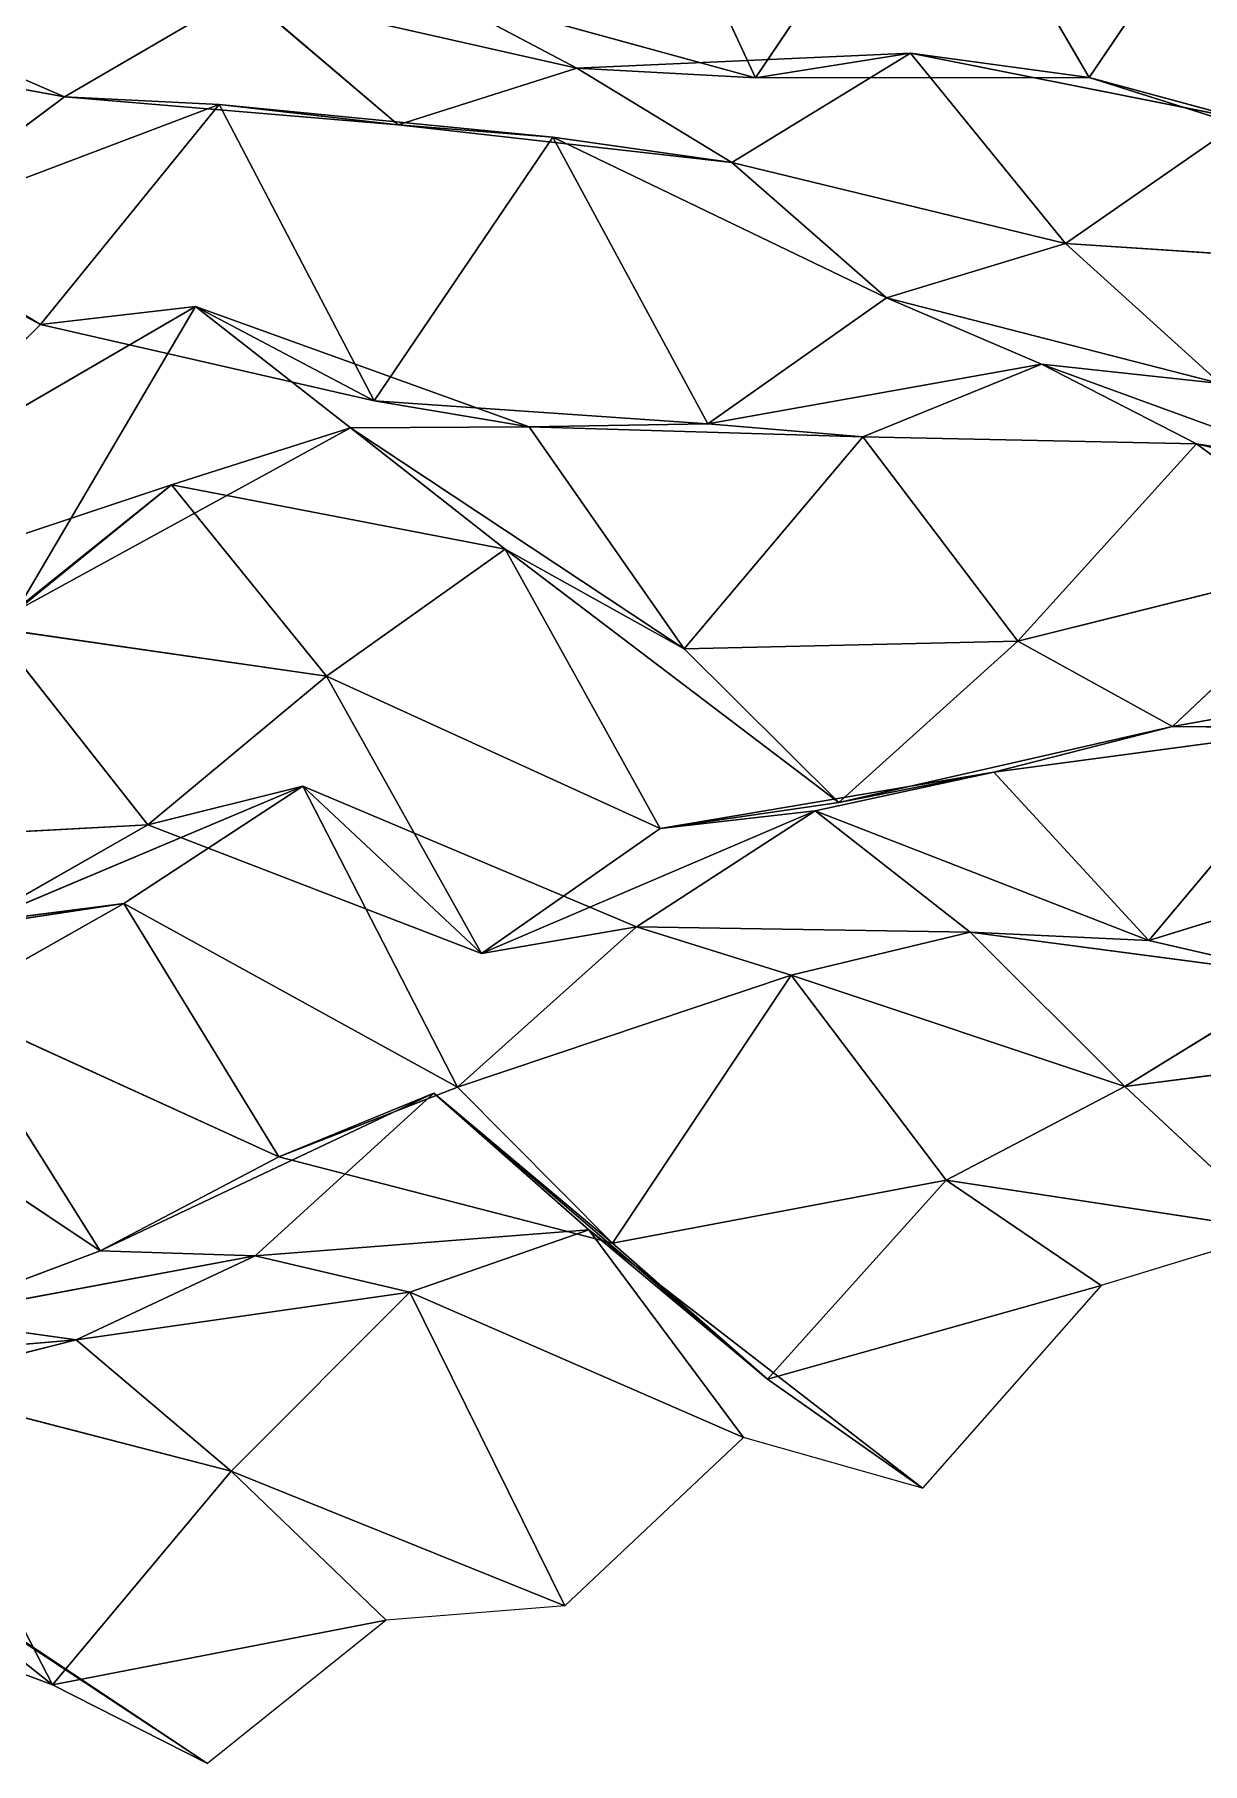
# Model space of a CAD drawing. Header units: metres. Extents: x -3703 to 431, y -1555 to 134.
# Drawn here: x -1983.4 to -1895.7, y -960 to -830.3 of the extents above; entities that cross this region are included whole.
import ezdxf

# ---------------------------------------------------------------- set-up
doc = ezdxf.new("R2010")
doc.units = ezdxf.units.M

msp = doc.modelspace()

# ---------------------------------------------------------------- linework, layer by layer
for p, q in [((-1940.907, -808.546, -4575.9175), (-1929.2795, -833.5707, -4610.6484)), ((-1929.2795, -833.5707, -4610.6484), (-1940.907, -808.546, -4575.9175)), ((-1915.863, -813.64404, -4587.6084), (-1929.2795, -833.5707, -4610.6484)), ((-1929.2795, -833.5707, -4610.6484), (-1915.863, -813.64404, -4587.6084)), ((-1915.863, -813.64404, -4587.6084), (-1904.2356, -833.5491, -4623.4844)), ((-1904.2356, -833.5491, -4623.4844), (-1915.863, -813.64404, -4587.6084)), ((-1890.8191, -813.7207, -4600.423), (-1904.2356, -833.5491, -4623.4844)), ((-1904.2356, -833.5491, -4623.4844), (-1890.8191, -813.7207, -4600.423)), ((-1967.7399, -827.1738, -4626.7427), (-1981.1564, -834.978, -4652.493)), ((-1981.1564, -834.978, -4652.493), (-1967.7399, -827.1738, -4626.7427)), ((-1942.6958, -832.8352, -4638.308), (-1967.7399, -827.1738, -4626.7427)), ((-1967.7399, -827.1738, -4626.7427), (-1956.1123, -837.1022, -4664.849)), ((-1956.1123, -837.1022, -4664.849), (-1967.7399, -827.1738, -4626.7427)), ((-1967.7399, -827.1738, -4626.7427), (-1942.6958, -832.8352, -4638.308)), ((-1929.2795, -833.5707, -4610.6484), (-1954.3235, -826.6885, -4599.356)), ((-1954.3235, -826.6885, -4599.356), (-1942.6958, -832.8352, -4638.308)), ((-1942.6958, -832.8352, -4638.308), (-1954.3235, -826.6885, -4599.356)), ((-1954.3235, -826.6885, -4599.356), (-1929.2795, -833.5707, -4610.6484)), ((-1992.7838, -829.95386, -4613.29), (-1981.1564, -834.978, -4652.493)), ((-1981.1564, -834.978, -4652.493), (-1992.7838, -829.95386, -4613.29)), ((-1981.1564, -834.978, -4652.493), (-2006.2003, -830.40283, -4640.6846)), ((-2006.2003, -830.40283, -4640.6846), (-1981.1564, -834.978, -4652.493)), ((-1917.6519, -831.7024, -4651.3926), (-1942.6958, -832.8352, -4638.308)), ((-1942.6958, -832.8352, -4638.308), (-1917.6519, -831.7024, -4651.3926)), ((-1917.6519, -831.7024, -4651.3926), (-1931.0684, -839.92773, -4677.049)), ((-1931.0684, -839.92773, -4677.049), (-1917.6519, -831.7024, -4651.3926)), ((-1929.2795, -833.5707, -4610.6484), (-1917.6519, -831.7024, -4651.3926)), ((-1917.6519, -831.7024, -4651.3926), (-1929.2795, -833.5707, -4610.6484)), ((-1904.2356, -833.5491, -4623.4844), (-1917.6519, -831.7024, -4651.3926)), ((-1892.6079, -836.6832, -4663.11), (-1917.6519, -831.7024, -4651.3926)), ((-1917.6519, -831.7024, -4651.3926), (-1904.2356, -833.5491, -4623.4844)), ((-1917.6519, -831.7024, -4651.3926), (-1906.0244, -845.98926, -4688.5244)), ((-1906.0244, -845.98926, -4688.5244), (-1917.6519, -831.7024, -4651.3926)), ((-1917.6519, -831.7024, -4651.3926), (-1892.6079, -836.6832, -4663.11)), ((-1942.6958, -832.8352, -4638.308), (-1956.1123, -837.1022, -4664.849)), ((-1956.1123, -837.1022, -4664.849), (-1942.6958, -832.8352, -4638.308)), ((-1929.2795, -833.5707, -4610.6484), (-1942.6958, -832.8352, -4638.308)), ((-1942.6958, -832.8352, -4638.308), (-1929.2795, -833.5707, -4610.6484)), ((-1942.6958, -832.8352, -4638.308), (-1931.0684, -839.92773, -4677.049)), ((-1931.0684, -839.92773, -4677.049), (-1942.6958, -832.8352, -4638.308)), ((-1904.2356, -833.5491, -4623.4844), (-1929.2795, -833.5707, -4610.6484)), ((-1929.2795, -833.5707, -4610.6484), (-1904.2356, -833.5491, -4623.4844)), ((-1879.1917, -841.4331, -4634.5527), (-1904.2356, -833.5491, -4623.4844)), ((-1904.2356, -833.5491, -4623.4844), (-1892.6079, -836.6832, -4663.11)), ((-1892.6079, -836.6832, -4663.11), (-1904.2356, -833.5491, -4623.4844)), ((-1904.2356, -833.5491, -4623.4844), (-1879.1917, -841.4331, -4634.5527)), ((-1981.1564, -834.978, -4652.493), (-1994.5729, -845.0326, -4677.74)), ((-1994.5729, -845.0326, -4677.74), (-1981.1564, -834.978, -4652.493)), ((-1956.1123, -837.1022, -4664.849), (-1981.1564, -834.978, -4652.493)), ((-1981.1564, -834.978, -4652.493), (-1969.5289, -835.5536, -4692.691)), ((-1969.5289, -835.5536, -4692.691), (-1981.1564, -834.978, -4652.493)), ((-1981.1564, -834.978, -4652.493), (-1956.1123, -837.1022, -4664.849)), ((-1969.5289, -835.5536, -4692.691), (-1994.5729, -845.0326, -4677.74)), ((-1994.5729, -845.0326, -4677.74), (-1969.5289, -835.5536, -4692.691)), ((-1969.5289, -835.5536, -4692.691), (-1982.9452, -852.06934, -4716.4937)), ((-1982.9452, -852.06934, -4716.4937), (-1969.5289, -835.5536, -4692.691)), ((-1956.1123, -837.1022, -4664.849), (-1969.5289, -835.5536, -4692.691)), ((-1944.4849, -838.02673, -4704.969), (-1969.5289, -835.5536, -4692.691)), ((-1969.5289, -835.5536, -4692.691), (-1956.1123, -837.1022, -4664.849)), ((-1969.5289, -835.5536, -4692.691), (-1957.9011, -857.7988, -4728.0435)), ((-1957.9011, -857.7988, -4728.0435), (-1969.5289, -835.5536, -4692.691)), ((-1969.5289, -835.5536, -4692.691), (-1944.4849, -838.02673, -4704.969)), ((-1931.0684, -839.92773, -4677.049), (-1956.1123, -837.1022, -4664.849)), ((-1956.1123, -837.1022, -4664.849), (-1944.4849, -838.02673, -4704.969)), ((-1944.4849, -838.02673, -4704.969), (-1956.1123, -837.1022, -4664.849)), ((-1956.1123, -837.1022, -4664.849), (-1931.0684, -839.92773, -4677.049)), ((-1892.6079, -836.6832, -4663.11), (-1906.0244, -845.98926, -4688.5244)), ((-1906.0244, -845.98926, -4688.5244), (-1892.6079, -836.6832, -4663.11)), ((-1982.9452, -852.06934, -4716.4937), (-2007.9891, -838.6848, -4706.6553)), ((-2007.9891, -838.6848, -4706.6553), (-1982.9452, -852.06934, -4716.4937)), ((-1944.4849, -838.02673, -4704.969), (-1957.9011, -857.7988, -4728.0435)), ((-1957.9011, -857.7988, -4728.0435), (-1944.4849, -838.02673, -4704.969)), ((-1931.0684, -839.92773, -4677.049), (-1944.4849, -838.02673, -4704.969)), ((-1919.4409, -850.07874, -4715.1055), (-1944.4849, -838.02673, -4704.969)), ((-1944.4849, -838.02673, -4704.969), (-1931.0684, -839.92773, -4677.049)), ((-1944.4849, -838.02673, -4704.969), (-1932.8572, -859.5156, -4740.491)), ((-1932.8572, -859.5156, -4740.491), (-1944.4849, -838.02673, -4704.969)), ((-1944.4849, -838.02673, -4704.969), (-1919.4409, -850.07874, -4715.1055)), ((-1906.0244, -845.98926, -4688.5244), (-1931.0684, -839.92773, -4677.049)), ((-1931.0684, -839.92773, -4677.049), (-1919.4409, -850.07874, -4715.1055)), ((-1919.4409, -850.07874, -4715.1055), (-1931.0684, -839.92773, -4677.049)), ((-1931.0684, -839.92773, -4677.049), (-1906.0244, -845.98926, -4688.5244)), ((-1994.5729, -845.0326, -4677.74), (-1982.9452, -852.06934, -4716.4937)), ((-1982.9452, -852.06934, -4716.4937), (-1994.5729, -845.0326, -4677.74)), ((-1906.0244, -845.98926, -4688.5244), (-1919.4409, -850.07874, -4715.1055)), ((-1919.4409, -850.07874, -4715.1055), (-1906.0244, -845.98926, -4688.5244)), ((-1880.9805, -847.6426, -4700.986), (-1906.0244, -845.98926, -4688.5244)), ((-1906.0244, -845.98926, -4688.5244), (-1894.397, -856.4874, -4726.5034)), ((-1894.397, -856.4874, -4726.5034), (-1906.0244, -845.98926, -4688.5244)), ((-1906.0244, -845.98926, -4688.5244), (-1880.9805, -847.6426, -4700.986)), ((-1971.3175, -850.71375, -4757.1235), (-1996.3617, -865.2739, -4741.036)), ((-1996.3617, -865.2739, -4741.036), (-1971.3175, -850.71375, -4757.1235)), ((-1971.3175, -850.71375, -4757.1235), (-1984.734, -873.51807, -4779.5195)), ((-1984.734, -873.51807, -4779.5195), (-1971.3175, -850.71375, -4757.1235)), ((-1982.9452, -852.06934, -4716.4937), (-1971.3175, -850.71375, -4757.1235)), ((-1971.3175, -850.71375, -4757.1235), (-1982.9452, -852.06934, -4716.4937)), ((-1957.9011, -857.7988, -4728.0435), (-1971.3175, -850.71375, -4757.1235)), ((-1946.2737, -859.7539, -4767.933), (-1971.3175, -850.71375, -4757.1235)), ((-1971.3175, -850.71375, -4757.1235), (-1957.9011, -857.7988, -4728.0435)), ((-1971.3175, -850.71375, -4757.1235), (-1959.6901, -859.8109, -4795.4155)), ((-1959.6901, -859.8109, -4795.4155), (-1971.3175, -850.71375, -4757.1235)), ((-1971.3175, -850.71375, -4757.1235), (-1946.2737, -859.7539, -4767.933)), ((-1919.4409, -850.07874, -4715.1055), (-1932.8572, -859.5156, -4740.491)), ((-1932.8572, -859.5156, -4740.491), (-1919.4409, -850.07874, -4715.1055)), ((-1894.397, -856.4874, -4726.5034), (-1919.4409, -850.07874, -4715.1055)), ((-1919.4409, -850.07874, -4715.1055), (-1907.8132, -855.03516, -4754.324)), ((-1907.8132, -855.03516, -4754.324), (-1919.4409, -850.07874, -4715.1055)), ((-1919.4409, -850.07874, -4715.1055), (-1894.397, -856.4874, -4726.5034)), ((-1982.9452, -852.06934, -4716.4937), (-1996.3617, -865.2739, -4741.036)), ((-1996.3617, -865.2739, -4741.036), (-1982.9452, -852.06934, -4716.4937)), ((-1957.9011, -857.7988, -4728.0435), (-1982.9452, -852.06934, -4716.4937)), ((-1982.9452, -852.06934, -4716.4937), (-1957.9011, -857.7988, -4728.0435)), ((-1907.8132, -855.03516, -4754.324), (-1932.8572, -859.5156, -4740.491)), ((-1932.8572, -859.5156, -4740.491), (-1907.8132, -855.03516, -4754.324)), ((-1907.8132, -855.03516, -4754.324), (-1921.2297, -860.4834, -4780.601)), ((-1921.2297, -860.4834, -4780.601), (-1907.8132, -855.03516, -4754.324)), ((-1894.397, -856.4874, -4726.5034), (-1907.8132, -855.03516, -4754.324)), ((-1882.7693, -864.1736, -4765.112), (-1907.8132, -855.03516, -4754.324)), ((-1907.8132, -855.03516, -4754.324), (-1894.397, -856.4874, -4726.5034)), ((-1907.8132, -855.03516, -4754.324), (-1896.1858, -861.02136, -4793.312)), ((-1896.1858, -861.02136, -4793.312), (-1907.8132, -855.03516, -4754.324)), ((-1907.8132, -855.03516, -4754.324), (-1882.7693, -864.1736, -4765.112)), ((-1932.8572, -859.5156, -4740.491), (-1957.9011, -857.7988, -4728.0435)), ((-1957.9011, -857.7988, -4728.0435), (-1946.2737, -859.7539, -4767.933)), ((-1946.2737, -859.7539, -4767.933), (-1957.9011, -857.7988, -4728.0435)), ((-1957.9011, -857.7988, -4728.0435), (-1932.8572, -859.5156, -4740.491)), ((-1959.6901, -859.8109, -4795.4155), (-1984.734, -873.51807, -4779.5195)), ((-1984.734, -873.51807, -4779.5195), (-1959.6901, -859.8109, -4795.4155)), ((-1959.6901, -859.8109, -4795.4155), (-1973.1063, -864.0989, -4821.952)), ((-1973.1063, -864.0989, -4821.952), (-1959.6901, -859.8109, -4795.4155)), ((-1946.2737, -859.7539, -4767.933), (-1959.6901, -859.8109, -4795.4155)), ((-1959.6901, -859.8109, -4795.4155), (-1946.2737, -859.7539, -4767.933)), ((-1934.6462, -876.3992, -4804.5376), (-1959.6901, -859.8109, -4795.4155)), ((-1959.6901, -859.8109, -4795.4155), (-1948.0625, -868.9221, -4833.705)), ((-1948.0625, -868.9221, -4833.705), (-1959.6901, -859.8109, -4795.4155)), ((-1959.6901, -859.8109, -4795.4155), (-1934.6462, -876.3992, -4804.5376)), ((-1932.8572, -859.5156, -4740.491), (-1946.2737, -859.7539, -4767.933)), ((-1946.2737, -859.7539, -4767.933), (-1932.8572, -859.5156, -4740.491)), ((-1921.2297, -860.4834, -4780.601), (-1946.2737, -859.7539, -4767.933)), ((-1946.2737, -859.7539, -4767.933), (-1934.6462, -876.3992, -4804.5376)), ((-1934.6462, -876.3992, -4804.5376), (-1946.2737, -859.7539, -4767.933)), ((-1946.2737, -859.7539, -4767.933), (-1921.2297, -860.4834, -4780.601)), ((-1932.8572, -859.5156, -4740.491), (-1921.2297, -860.4834, -4780.601)), ((-1921.2297, -860.4834, -4780.601), (-1932.8572, -859.5156, -4740.491)), ((-1921.2297, -860.4834, -4780.601), (-1934.6462, -876.3992, -4804.5376)), ((-1934.6462, -876.3992, -4804.5376), (-1921.2297, -860.4834, -4780.601)), ((-1896.1858, -861.02136, -4793.312), (-1921.2297, -860.4834, -4780.601)), ((-1921.2297, -860.4834, -4780.601), (-1909.6023, -875.8181, -4817.4985)), ((-1909.6023, -875.8181, -4817.4985), (-1921.2297, -860.4834, -4780.601)), ((-1921.2297, -860.4834, -4780.601), (-1896.1858, -861.02136, -4793.312)), ((-1896.1858, -861.02136, -4793.312), (-1909.6023, -875.8181, -4817.4985)), ((-1909.6023, -875.8181, -4817.4985), (-1896.1858, -861.02136, -4793.312)), ((-1882.7693, -864.1736, -4765.112), (-1896.1858, -861.02136, -4793.312)), ((-1871.1417, -865.1333, -4805.2236), (-1896.1858, -861.02136, -4793.312)), ((-1896.1858, -861.02136, -4793.312), (-1882.7693, -864.1736, -4765.112)), ((-1896.1858, -861.02136, -4793.312), (-1884.5582, -869.5707, -4831.727)), ((-1884.5582, -869.5707, -4831.727), (-1896.1858, -861.02136, -4793.312)), ((-1896.1858, -861.02136, -4793.312), (-1871.1417, -865.1333, -4805.2236)), ((-1973.1063, -864.0989, -4821.952), (-1998.1505, -872.4292, -4807.2583)), ((-1998.1505, -872.4292, -4807.2583), (-1973.1063, -864.0989, -4821.952)), ((-1973.1063, -864.0989, -4821.952), (-1986.5228, -874.8367, -4847.047)), ((-1986.5228, -874.8367, -4847.047), (-1973.1063, -864.0989, -4821.952)), ((-1984.734, -873.51807, -4779.5195), (-1973.1063, -864.0989, -4821.952)), ((-1973.1063, -864.0989, -4821.952), (-1984.734, -873.51807, -4779.5195)), ((-1948.0625, -868.9221, -4833.705), (-1973.1063, -864.0989, -4821.952)), ((-1973.1063, -864.0989, -4821.952), (-1961.4789, -878.44434, -4859.0713)), ((-1961.4789, -878.44434, -4859.0713), (-1973.1063, -864.0989, -4821.952)), ((-1973.1063, -864.0989, -4821.952), (-1948.0625, -868.9221, -4833.705)), ((-1948.0625, -868.9221, -4833.705), (-1961.4789, -878.44434, -4859.0713)), ((-1961.4789, -878.44434, -4859.0713), (-1948.0625, -868.9221, -4833.705)), ((-1934.6462, -876.3992, -4804.5376), (-1948.0625, -868.9221, -4833.705)), ((-1923.0186, -887.9376, -4842.284), (-1948.0625, -868.9221, -4833.705)), ((-1948.0625, -868.9221, -4833.705), (-1934.6462, -876.3992, -4804.5376)), ((-1948.0625, -868.9221, -4833.705), (-1936.435, -889.8699, -4869.3477)), ((-1936.435, -889.8699, -4869.3477), (-1948.0625, -868.9221, -4833.705)), ((-1948.0625, -868.9221, -4833.705), (-1923.0186, -887.9376, -4842.284)), ((-1884.5582, -869.5707, -4831.727), (-1909.6023, -875.8181, -4817.4985)), ((-1909.6023, -875.8181, -4817.4985), (-1884.5582, -869.5707, -4831.727)), ((-1884.5582, -869.5707, -4831.727), (-1897.9745, -882.23364, -4856.3906)), ((-1897.9745, -882.23364, -4856.3906), (-1884.5582, -869.5707, -4831.727)), ((-1961.4789, -878.44434, -4859.0713), (-1986.5228, -874.8367, -4847.047)), ((-1986.5228, -874.8367, -4847.047), (-1974.8951, -889.59656, -4884.073)), ((-1974.8951, -889.59656, -4884.073), (-1986.5228, -874.8367, -4847.047)), ((-1986.5228, -874.8367, -4847.047), (-1961.4789, -878.44434, -4859.0713)), ((-1909.6023, -875.8181, -4817.4985), (-1934.6462, -876.3992, -4804.5376)), ((-1934.6462, -876.3992, -4804.5376), (-1909.6023, -875.8181, -4817.4985)), ((-1934.6462, -876.3992, -4804.5376), (-1923.0186, -887.9376, -4842.284)), ((-1923.0186, -887.9376, -4842.284), (-1934.6462, -876.3992, -4804.5376)), ((-1909.6023, -875.8181, -4817.4985), (-1923.0186, -887.9376, -4842.284)), ((-1923.0186, -887.9376, -4842.284), (-1909.6023, -875.8181, -4817.4985)), ((-1909.6023, -875.8181, -4817.4985), (-1897.9745, -882.23364, -4856.3906)), ((-1897.9745, -882.23364, -4856.3906), (-1909.6023, -875.8181, -4817.4985)), ((-1872.9305, -877.75977, -4870.222), (-1897.9745, -882.23364, -4856.3906)), ((-1897.9745, -882.23364, -4856.3906), (-1872.9305, -877.75977, -4870.222)), ((-1961.4789, -878.44434, -4859.0713), (-1974.8951, -889.59656, -4884.073)), ((-1974.8951, -889.59656, -4884.073), (-1961.4789, -878.44434, -4859.0713)), ((-1936.435, -889.8699, -4869.3477), (-1961.4789, -878.44434, -4859.0713)), ((-1961.4789, -878.44434, -4859.0713), (-1949.8513, -899.2666, -4894.742)), ((-1949.8513, -899.2666, -4894.742), (-1961.4789, -878.44434, -4859.0713)), ((-1961.4789, -878.44434, -4859.0713), (-1936.435, -889.8699, -4869.3477)), ((-1897.9745, -882.23364, -4856.3906), (-1923.0186, -887.9376, -4842.284)), ((-1923.0186, -887.9376, -4842.284), (-1897.9745, -882.23364, -4856.3906)), ((-1897.9745, -882.23364, -4856.3906), (-1911.391, -885.64294, -4883.124)), ((-1911.391, -885.64294, -4883.124), (-1897.9745, -882.23364, -4856.3906)), ((-1886.347, -882.30237, -4896.7026), (-1911.391, -885.64294, -4883.124)), ((-1911.391, -885.64294, -4883.124), (-1886.347, -882.30237, -4896.7026)), ((-1886.347, -882.30237, -4896.7026), (-1899.7633, -898.28503, -4920.624)), ((-1899.7633, -898.28503, -4920.624), (-1886.347, -882.30237, -4896.7026)), ((-1897.9745, -882.23364, -4856.3906), (-1886.347, -882.30237, -4896.7026)), ((-1886.347, -882.30237, -4896.7026), (-1897.9745, -882.23364, -4856.3906)), ((-1911.391, -885.64294, -4883.124), (-1936.435, -889.8699, -4869.3477)), ((-1936.435, -889.8699, -4869.3477), (-1911.391, -885.64294, -4883.124)), ((-1911.391, -885.64294, -4883.124), (-1924.8073, -888.55786, -4909.968)), ((-1924.8073, -888.55786, -4909.968), (-1911.391, -885.64294, -4883.124)), ((-1923.0186, -887.9376, -4842.284), (-1911.391, -885.64294, -4883.124)), ((-1911.391, -885.64294, -4883.124), (-1923.0186, -887.9376, -4842.284)), ((-1911.391, -885.64294, -4883.124), (-1899.7633, -898.28503, -4920.624)), ((-1899.7633, -898.28503, -4920.624), (-1911.391, -885.64294, -4883.124)), ((-1963.2677, -886.7003, -4925.0474), (-1988.3116, -897.2471, -4909.858)), ((-1988.3116, -897.2471, -4909.858), (-1963.2677, -886.7003, -4925.0474)), ((-1963.2677, -886.7003, -4925.0474), (-1976.6842, -895.5137, -4950.572)), ((-1976.6842, -895.5137, -4950.572), (-1963.2677, -886.7003, -4925.0474)), ((-1974.8951, -889.59656, -4884.073), (-1963.2677, -886.7003, -4925.0474)), ((-1963.2677, -886.7003, -4925.0474), (-1974.8951, -889.59656, -4884.073)), ((-1949.8513, -899.2666, -4894.742), (-1963.2677, -886.7003, -4925.0474)), ((-1938.2238, -897.24316, -4935.521), (-1963.2677, -886.7003, -4925.0474)), ((-1963.2677, -886.7003, -4925.0474), (-1949.8513, -899.2666, -4894.742)), ((-1963.2677, -886.7003, -4925.0474), (-1951.6403, -909.2881, -4960.323)), ((-1951.6403, -909.2881, -4960.323), (-1963.2677, -886.7003, -4925.0474)), ((-1963.2677, -886.7003, -4925.0474), (-1938.2238, -897.24316, -4935.521)), ((-1923.0186, -887.9376, -4842.284), (-1936.435, -889.8699, -4869.3477)), ((-1936.435, -889.8699, -4869.3477), (-1923.0186, -887.9376, -4842.284)), ((-1974.8951, -889.59656, -4884.073), (-1999.9391, -890.96313, -4870.9365)), ((-1999.9391, -890.96313, -4870.9365), (-1974.8951, -889.59656, -4884.073)), ((-1974.8951, -889.59656, -4884.073), (-1988.3116, -897.2471, -4909.858)), ((-1988.3116, -897.2471, -4909.858), (-1974.8951, -889.59656, -4884.073)), ((-1949.8513, -899.2666, -4894.742), (-1974.8951, -889.59656, -4884.073)), ((-1974.8951, -889.59656, -4884.073), (-1949.8513, -899.2666, -4894.742)), ((-1924.8073, -888.55786, -4909.968), (-1949.8513, -899.2666, -4894.742)), ((-1949.8513, -899.2666, -4894.742), (-1924.8073, -888.55786, -4909.968)), ((-1924.8073, -888.55786, -4909.968), (-1938.2238, -897.24316, -4935.521)), ((-1938.2238, -897.24316, -4935.521), (-1924.8073, -888.55786, -4909.968)), ((-1936.435, -889.8699, -4869.3477), (-1924.8073, -888.55786, -4909.968)), ((-1924.8073, -888.55786, -4909.968), (-1936.435, -889.8699, -4869.3477)), ((-1899.7633, -898.28503, -4920.624), (-1924.8073, -888.55786, -4909.968)), ((-1924.8073, -888.55786, -4909.968), (-1913.1798, -897.65784, -4948.26)), ((-1913.1798, -897.65784, -4948.26), (-1924.8073, -888.55786, -4909.968)), ((-1924.8073, -888.55786, -4909.968), (-1899.7633, -898.28503, -4920.624)), ((-1936.435, -889.8699, -4869.3477), (-1949.8513, -899.2666, -4894.742)), ((-1949.8513, -899.2666, -4894.742), (-1936.435, -889.8699, -4869.3477)), ((-1874.7194, -890.53894, -4935.1875), (-1899.7633, -898.28503, -4920.624)), ((-1899.7633, -898.28503, -4920.624), (-1874.7194, -890.53894, -4935.1875)), ((-1976.6842, -895.5137, -4950.572), (-2001.7281, -898.69226, -4937.03)), ((-2001.7281, -898.69226, -4937.03), (-1976.6842, -895.5137, -4950.572)), ((-1976.6842, -895.5137, -4950.572), (-1990.1005, -903.0924, -4976.373)), ((-1990.1005, -903.0924, -4976.373), (-1976.6842, -895.5137, -4950.572)), ((-1988.3116, -897.2471, -4909.858), (-1976.6842, -895.5137, -4950.572)), ((-1976.6842, -895.5137, -4950.572), (-1988.3116, -897.2471, -4909.858)), ((-1951.6403, -909.2881, -4960.323), (-1976.6842, -895.5137, -4950.572)), ((-1976.6842, -895.5137, -4950.572), (-1965.0565, -914.5005, -4986.6533)), ((-1965.0565, -914.5005, -4986.6533), (-1976.6842, -895.5137, -4950.572)), ((-1976.6842, -895.5137, -4950.572), (-1951.6403, -909.2881, -4960.323)), ((-1938.2238, -897.24316, -4935.521), (-1951.6403, -909.2881, -4960.323)), ((-1951.6403, -909.2881, -4960.323), (-1938.2238, -897.24316, -4935.521)), ((-1949.8513, -899.2666, -4894.742), (-1938.2238, -897.24316, -4935.521)), ((-1938.2238, -897.24316, -4935.521), (-1949.8513, -899.2666, -4894.742)), ((-1913.1798, -897.65784, -4948.26), (-1938.2238, -897.24316, -4935.521)), ((-1938.2238, -897.24316, -4935.521), (-1926.5963, -900.8822, -4975.0337)), ((-1926.5963, -900.8822, -4975.0337), (-1938.2238, -897.24316, -4935.521)), ((-1938.2238, -897.24316, -4935.521), (-1913.1798, -897.65784, -4948.26)), ((-1913.1798, -897.65784, -4948.26), (-1926.5963, -900.8822, -4975.0337)), ((-1926.5963, -900.8822, -4975.0337), (-1913.1798, -897.65784, -4948.26)), ((-1899.7633, -898.28503, -4920.624), (-1913.1798, -897.65784, -4948.26)), ((-1888.1359, -900.96704, -4960.3506), (-1913.1798, -897.65784, -4948.26)), ((-1913.1798, -897.65784, -4948.26), (-1899.7633, -898.28503, -4920.624)), ((-1913.1798, -897.65784, -4948.26), (-1901.5524, -909.2429, -4985.9956)), ((-1901.5524, -909.2429, -4985.9956), (-1913.1798, -897.65784, -4948.26)), ((-1913.1798, -897.65784, -4948.26), (-1888.1359, -900.96704, -4960.3506)), ((-1899.7633, -898.28503, -4920.624), (-1888.1359, -900.96704, -4960.3506)), ((-1888.1359, -900.96704, -4960.3506), (-1899.7633, -898.28503, -4920.624)), ((-1926.5963, -900.8822, -4975.0337), (-1951.6403, -909.2881, -4960.323)), ((-1951.6403, -909.2881, -4960.323), (-1926.5963, -900.8822, -4975.0337)), ((-1926.5963, -900.8822, -4975.0337), (-1940.0126, -920.98376, -4998.0347)), ((-1940.0126, -920.98376, -4998.0347), (-1926.5963, -900.8822, -4975.0337)), ((-1901.5524, -909.2429, -4985.9956), (-1926.5963, -900.8822, -4975.0337)), ((-1926.5963, -900.8822, -4975.0337), (-1914.9686, -916.2595, -5011.9224)), ((-1914.9686, -916.2595, -5011.9224), (-1926.5963, -900.8822, -4975.0337)), ((-1926.5963, -900.8822, -4975.0337), (-1901.5524, -909.2429, -4985.9956)), ((-1888.1359, -900.96704, -4960.3506), (-1901.5524, -909.2429, -4985.9956)), ((-1901.5524, -909.2429, -4985.9956), (-1888.1359, -900.96704, -4960.3506)), ((-1965.0565, -914.5005, -4986.6533), (-1990.1005, -903.0924, -4976.373)), ((-1990.1005, -903.0924, -4976.373), (-1978.473, -921.5559, -5012.5713)), ((-1978.473, -921.5559, -5012.5713), (-1990.1005, -903.0924, -4976.373)), ((-1990.1005, -903.0924, -4976.373), (-1965.0565, -914.5005, -4986.6533)), ((-1978.473, -921.5559, -5012.5713), (-2003.517, -904.87866, -5003.469)), ((-2003.517, -904.87866, -5003.469), (-1978.473, -921.5559, -5012.5713)), ((-1876.5084, -905.9918, -4999.5537), (-1901.5524, -909.2429, -4985.9956)), ((-1901.5524, -909.2429, -4985.9956), (-1876.5084, -905.9918, -4999.5537)), ((-1953.4291, -909.73083, -5028.0464), (-1978.473, -921.5559, -5012.5713)), ((-1978.473, -921.5559, -5012.5713), (-1953.4291, -909.73083, -5028.0464)), ((-1953.4291, -909.73083, -5028.0464), (-1966.8453, -921.93005, -5052.814)), ((-1966.8453, -921.93005, -5052.814), (-1953.4291, -909.73083, -5028.0464)), ((-1951.6403, -909.2881, -4960.323), (-1965.0565, -914.5005, -4986.6533)), ((-1965.0565, -914.5005, -4986.6533), (-1951.6403, -909.2881, -4960.323)), ((-1965.0565, -914.5005, -4986.6533), (-1953.4291, -909.73083, -5028.0464)), ((-1953.4291, -909.73083, -5028.0464), (-1965.0565, -914.5005, -4986.6533)), ((-1940.0126, -920.98376, -4998.0347), (-1953.4291, -909.73083, -5028.0464)), ((-1928.3851, -931.1853, -5036.08), (-1953.4291, -909.73083, -5028.0464)), ((-1953.4291, -909.73083, -5028.0464), (-1940.0126, -920.98376, -4998.0347)), ((-1953.4291, -909.73083, -5028.0464), (-1941.8014, -919.9916, -5066.0786)), ((-1941.8014, -919.9916, -5066.0786), (-1953.4291, -909.73083, -5028.0464)), ((-1953.4291, -909.73083, -5028.0464), (-1928.3851, -931.1853, -5036.08)), ((-1951.6403, -909.2881, -4960.323), (-1940.0126, -920.98376, -4998.0347)), ((-1940.0126, -920.98376, -4998.0347), (-1951.6403, -909.2881, -4960.323)), ((-1901.5524, -909.2429, -4985.9956), (-1914.9686, -916.2595, -5011.9224)), ((-1914.9686, -916.2595, -5011.9224), (-1901.5524, -909.2429, -4985.9956)), ((-1901.5524, -909.2429, -4985.9956), (-1889.9247, -920.0646, -5023.903)), ((-1889.9247, -920.0646, -5023.903), (-1901.5524, -909.2429, -4985.9956)), ((-1965.0565, -914.5005, -4986.6533), (-1978.473, -921.5559, -5012.5713)), ((-1978.473, -921.5559, -5012.5713), (-1965.0565, -914.5005, -4986.6533)), ((-1940.0126, -920.98376, -4998.0347), (-1965.0565, -914.5005, -4986.6533)), ((-1965.0565, -914.5005, -4986.6533), (-1940.0126, -920.98376, -4998.0347)), ((-1914.9686, -916.2595, -5011.9224), (-1940.0126, -920.98376, -4998.0347)), ((-1940.0126, -920.98376, -4998.0347), (-1914.9686, -916.2595, -5011.9224)), ((-1914.9686, -916.2595, -5011.9224), (-1928.3851, -931.1853, -5036.08)), ((-1928.3851, -931.1853, -5036.08), (-1914.9686, -916.2595, -5011.9224)), ((-1889.9247, -920.0646, -5023.903), (-1914.9686, -916.2595, -5011.9224)), ((-1914.9686, -916.2595, -5011.9224), (-1903.3412, -924.16516, -5050.4814)), ((-1903.3412, -924.16516, -5050.4814), (-1914.9686, -916.2595, -5011.9224)), ((-1914.9686, -916.2595, -5011.9224), (-1889.9247, -920.0646, -5023.903)), ((-1941.8014, -919.9916, -5066.0786), (-1966.8453, -921.93005, -5052.814)), ((-1966.8453, -921.93005, -5052.814), (-1941.8014, -919.9916, -5066.0786)), ((-1941.8014, -919.9916, -5066.0786), (-1955.2179, -924.6615, -5092.53)), ((-1955.2179, -924.6615, -5092.53), (-1941.8014, -919.9916, -5066.0786)), ((-1928.3851, -931.1853, -5036.08), (-1941.8014, -919.9916, -5066.0786)), ((-1916.7574, -939.3667, -5074.5776), (-1941.8014, -919.9916, -5066.0786)), ((-1941.8014, -919.9916, -5066.0786), (-1928.3851, -931.1853, -5036.08)), ((-1941.8014, -919.9916, -5066.0786), (-1930.174, -935.5653, -5102.923)), ((-1930.174, -935.5653, -5102.923), (-1941.8014, -919.9916, -5066.0786)), ((-1941.8014, -919.9916, -5066.0786), (-1916.7574, -939.3667, -5074.5776)), ((-1889.9247, -920.0646, -5023.903), (-1903.3412, -924.16516, -5050.4814)), ((-1978.473, -921.5559, -5012.5713), (-1991.8893, -926.60913, -5038.9365)), ((-1991.8893, -926.60913, -5038.9365), (-1978.473, -921.5559, -5012.5713)), ((-1966.8453, -921.93005, -5052.814), (-1991.8893, -926.60913, -5038.9365)), ((-1991.8893, -926.60913, -5038.9365), (-1966.8453, -921.93005, -5052.814)), ((-1966.8453, -921.93005, -5052.814), (-1980.2618, -928.2352, -5078.8994)), ((-1980.2618, -928.2352, -5078.8994), (-1966.8453, -921.93005, -5052.814)), ((-1978.473, -921.5559, -5012.5713), (-1966.8453, -921.93005, -5052.814)), ((-1966.8453, -921.93005, -5052.814), (-1978.473, -921.5559, -5012.5713)), ((-1966.8453, -921.93005, -5052.814), (-1955.2179, -924.6615, -5092.53)), ((-1955.2179, -924.6615, -5092.53), (-1966.8453, -921.93005, -5052.814)), ((-1940.0126, -920.98376, -4998.0347), (-1928.3851, -931.1853, -5036.08)), ((-1928.3851, -931.1853, -5036.08), (-1940.0126, -920.98376, -4998.0347)), ((-1955.2179, -924.6615, -5092.53), (-1980.2618, -928.2352, -5078.8994)), ((-1980.2618, -928.2352, -5078.8994), (-1955.2179, -924.6615, -5092.53)), ((-1955.2179, -924.6615, -5092.53), (-1968.6344, -938.09485, -5117.0215)), ((-1968.6344, -938.09485, -5117.0215), (-1955.2179, -924.6615, -5092.53)), ((-1930.174, -935.5653, -5102.923), (-1955.2179, -924.6615, -5092.53)), ((-1955.2179, -924.6615, -5092.53), (-1943.5905, -948.2001, -5127.593)), ((-1943.5905, -948.2001, -5127.593), (-1955.2179, -924.6615, -5092.53)), ((-1955.2179, -924.6615, -5092.53), (-1930.174, -935.5653, -5102.923)), ((-1903.3412, -924.16516, -5050.4814), (-1928.3851, -931.1853, -5036.08)), ((-1928.3851, -931.1853, -5036.08), (-1903.3412, -924.16516, -5050.4814)), ((-1903.3412, -924.16516, -5050.4814), (-1916.7574, -939.3667, -5074.5776)), ((-1991.8893, -926.60913, -5038.9365), (-1980.2618, -928.2352, -5078.8994)), ((-1980.2618, -928.2352, -5078.8994), (-1991.8893, -926.60913, -5038.9365)), ((-1980.2618, -928.2352, -5078.8994), (-2005.3058, -930.3827, -5065.588)), ((-2005.3058, -930.3827, -5065.588), (-1980.2618, -928.2352, -5078.8994)), ((-1980.2618, -928.2352, -5078.8994), (-1993.6783, -931.6183, -5105.638)), ((-1993.6783, -931.6183, -5105.638), (-1980.2618, -928.2352, -5078.8994)), ((-1980.2618, -928.2352, -5078.8994), (-1968.6344, -938.09485, -5117.0215)), ((-1968.6344, -938.09485, -5117.0215), (-1980.2618, -928.2352, -5078.8994)), ((-1928.3851, -931.1853, -5036.08), (-1916.7574, -939.3667, -5074.5776)), ((-1916.7574, -939.3667, -5074.5776), (-1928.3851, -931.1853, -5036.08)), ((-1968.6344, -938.09485, -5117.0215), (-1993.6783, -931.6183, -5105.638)), ((-1993.6783, -931.6183, -5105.638), (-1982.0507, -954.1144, -5140.935)), ((-1982.0507, -954.1144, -5140.935), (-1993.6783, -931.6183, -5105.638)), ((-1993.6783, -931.6183, -5105.638), (-1968.6344, -938.09485, -5117.0215)), ((-1930.174, -935.5653, -5102.923), (-1943.5905, -948.2001, -5127.593)), ((-1916.7574, -939.3667, -5074.5776), (-1930.174, -935.5653, -5102.923)), ((-1968.6344, -938.09485, -5117.0215), (-1982.0507, -954.1144, -5140.935)), ((-1982.0507, -954.1144, -5140.935), (-1968.6344, -938.09485, -5117.0215)), ((-1943.5905, -948.2001, -5127.593), (-1968.6344, -938.09485, -5117.0215)), ((-1968.6344, -938.09485, -5117.0215), (-1957.0067, -949.2627, -5154.851)), ((-1957.0067, -949.2627, -5154.851), (-1968.6344, -938.09485, -5117.0215)), ((-1968.6344, -938.09485, -5117.0215), (-1943.5905, -948.2001, -5127.593)), ((-1982.0507, -954.1144, -5140.935), (-1995.4672, -943.4944, -5170.805)), ((-1970.4232, -960.0138, -5179.9424), (-1995.4672, -943.4944, -5170.805)), ((-1995.4672, -943.4944, -5170.805), (-1982.0507, -954.1144, -5140.935)), ((-1995.4672, -943.4944, -5170.805), (-1970.4232, -960.0138, -5179.9424)), ((-1982.0507, -954.1144, -5140.935), (-2007.0946, -944.7627, -5130.195)), ((-2007.0946, -944.7627, -5130.195), (-1982.0507, -954.1144, -5140.935)), ((-1957.0067, -949.2627, -5154.851), (-1982.0507, -954.1144, -5140.935)), ((-1982.0507, -954.1144, -5140.935), (-1957.0067, -949.2627, -5154.851)), ((-1957.0067, -949.2627, -5154.851), (-1970.4232, -960.0138, -5179.9424)), ((-1943.5905, -948.2001, -5127.593), (-1957.0067, -949.2627, -5154.851)), ((-1970.4232, -960.0138, -5179.9424), (-1983.8395, -951.0748, -5209.4365)), ((-1982.0507, -954.1144, -5140.935), (-1970.4232, -960.0138, -5179.9424)), ((-1970.4232, -960.0138, -5179.9424), (-1982.0507, -954.1144, -5140.935))]:
    msp.add_line(p, q)
for points in [[(-1940.907, -808.546, -4575.9175), (-1929.2795, -833.5707, -4610.6484), (-1954.3235, -826.6885, -4599.356), (-1954.3234, -826.68835, -4599.356)], [(-1929.2795, -833.5707, -4610.6484), (-1940.907, -808.546, -4575.9175), (-1915.863, -813.64404, -4587.6084), (-1915.8629, -813.6439, -4587.6084)], [(-1915.863, -813.64404, -4587.6084), (-1904.2356, -833.5491, -4623.4844), (-1929.2795, -833.5707, -4610.6484), (-1929.2794, -833.57056, -4610.6484)], [(-1904.2356, -833.5491, -4623.4844), (-1915.863, -813.64404, -4587.6084), (-1890.8191, -813.7207, -4600.423), (-1890.819, -813.7206, -4600.423)], [(-1890.8191, -813.7207, -4600.423), (-1879.1917, -841.4331, -4634.5527), (-1904.2356, -833.5491, -4623.4844), (-1904.2355, -833.54895, -4623.4844)], [(-1981.1564, -834.978, -4652.493), (-1992.7838, -829.95386, -4613.29), (-1967.7399, -827.1738, -4626.7427), (-1967.7397, -827.1737, -4626.7427)], [(-1967.7399, -827.1738, -4626.7427), (-1956.1123, -837.1022, -4664.849), (-1981.1564, -834.978, -4652.493), (-1981.1562, -834.9779, -4652.493)], [(-1954.3235, -826.6885, -4599.356), (-1942.6958, -832.8352, -4638.308), (-1967.7399, -827.1738, -4626.7427), (-1967.7397, -827.1737, -4626.7427)], [(-1956.1123, -837.1022, -4664.849), (-1967.7399, -827.1738, -4626.7427), (-1942.6958, -832.8352, -4638.308), (-1942.6957, -832.8351, -4638.308)], [(-1942.6958, -832.8352, -4638.308), (-1954.3235, -826.6885, -4599.356), (-1929.2795, -833.5707, -4610.6484), (-1929.2794, -833.57056, -4610.6484)], [(-1992.7838, -829.95386, -4613.29), (-1981.1564, -834.978, -4652.493), (-2006.2003, -830.40283, -4640.6846), (-2006.2002, -830.4027, -4640.6846)], [(-1994.5729, -845.0326, -4677.74), (-2006.2003, -830.40283, -4640.6846), (-1981.1564, -834.978, -4652.493), (-1981.1562, -834.9779, -4652.493)], [(-1931.0684, -839.92773, -4677.049), (-1942.6958, -832.8352, -4638.308), (-1917.6519, -831.7024, -4651.3926), (-1917.6517, -831.7023, -4651.3926)], [(-1929.2795, -833.5707, -4610.6484), (-1917.6519, -831.7024, -4651.3926), (-1942.6958, -832.8352, -4638.308), (-1942.6957, -832.8351, -4638.308)], [(-1917.6519, -831.7024, -4651.3926), (-1906.0244, -845.98926, -4688.5244), (-1931.0684, -839.92773, -4677.049), (-1931.0682, -839.9276, -4677.049)], [(-1917.6519, -831.7024, -4651.3926), (-1929.2795, -833.5707, -4610.6484), (-1904.2356, -833.5491, -4623.4844), (-1904.2355, -833.54895, -4623.4844)], [(-1904.2356, -833.5491, -4623.4844), (-1892.6079, -836.6832, -4663.11), (-1917.6519, -831.7024, -4651.3926), (-1917.6517, -831.7023, -4651.3926)], [(-1906.0244, -845.98926, -4688.5244), (-1917.6519, -831.7024, -4651.3926), (-1892.6079, -836.6832, -4663.11), (-1892.6078, -836.6831, -4663.11)], [(-1942.6958, -832.8352, -4638.308), (-1931.0684, -839.92773, -4677.049), (-1956.1123, -837.1022, -4664.849), (-1956.1122, -837.10205, -4664.849)], [(-1892.6079, -836.6832, -4663.11), (-1904.2356, -833.5491, -4623.4844), (-1879.1917, -841.4331, -4634.5527), (-1879.1915, -841.433, -4634.5527)], [(-1981.1564, -834.978, -4652.493), (-1969.5289, -835.5536, -4692.691), (-1994.5729, -845.0326, -4677.74), (-1994.5728, -845.0325, -4677.74)], [(-1969.5289, -835.5536, -4692.691), (-1981.1564, -834.978, -4652.493), (-1956.1123, -837.1022, -4664.849), (-1956.1122, -837.10205, -4664.849)], [(-1982.9452, -852.06934, -4716.4937), (-1994.5729, -845.0326, -4677.74), (-1969.5289, -835.5536, -4692.691), (-1969.5288, -835.55347, -4692.691)], [(-1969.5289, -835.5536, -4692.691), (-1957.9011, -857.7988, -4728.0435), (-1982.9452, -852.06934, -4716.4937), (-1982.9451, -852.0692, -4716.4937)], [(-1956.1123, -837.1022, -4664.849), (-1944.4849, -838.02673, -4704.969), (-1969.5289, -835.5536, -4692.691), (-1969.5288, -835.55347, -4692.691)], [(-1957.9011, -857.7988, -4728.0435), (-1969.5289, -835.5536, -4692.691), (-1944.4849, -838.02673, -4704.969), (-1944.4847, -838.0266, -4704.969)], [(-1944.4849, -838.02673, -4704.969), (-1956.1123, -837.1022, -4664.849), (-1931.0684, -839.92773, -4677.049), (-1931.0682, -839.9276, -4677.049)], [(-1892.6079, -836.6832, -4663.11), (-1880.9805, -847.6426, -4700.986), (-1906.0244, -845.98926, -4688.5244), (-1906.0243, -845.98914, -4688.5244)], [(-1994.5729, -845.0326, -4677.74), (-1982.9452, -852.06934, -4716.4937), (-2007.9891, -838.6848, -4706.6553), (-2007.989, -838.6847, -4706.6553)], [(-1996.3617, -865.2739, -4741.036), (-2007.9891, -838.6848, -4706.6553), (-1982.9452, -852.06934, -4716.4937), (-1982.9451, -852.0692, -4716.4937)], [(-1944.4849, -838.02673, -4704.969), (-1932.8572, -859.5156, -4740.491), (-1957.9011, -857.7988, -4728.0435), (-1957.901, -857.7987, -4728.0435)], [(-1931.0684, -839.92773, -4677.049), (-1919.4409, -850.07874, -4715.1055), (-1944.4849, -838.02673, -4704.969), (-1944.4847, -838.0266, -4704.969)], [(-1932.8572, -859.5156, -4740.491), (-1944.4849, -838.02673, -4704.969), (-1919.4409, -850.07874, -4715.1055), (-1919.4408, -850.0786, -4715.1055)], [(-1919.4409, -850.07874, -4715.1055), (-1931.0684, -839.92773, -4677.049), (-1906.0244, -845.98926, -4688.5244), (-1906.0243, -845.98914, -4688.5244)], [(-1906.0244, -845.98926, -4688.5244), (-1894.397, -856.4874, -4726.5034), (-1919.4409, -850.07874, -4715.1055), (-1919.4408, -850.0786, -4715.1055)], [(-1894.397, -856.4874, -4726.5034), (-1906.0244, -845.98926, -4688.5244), (-1880.9805, -847.6426, -4700.986), (-1880.9803, -847.64246, -4700.986)], [(-1984.734, -873.51807, -4779.5195), (-1996.3617, -865.2739, -4741.036), (-1971.3175, -850.71375, -4757.1235), (-1971.3174, -850.7136, -4757.1235)], [(-1982.9452, -852.06934, -4716.4937), (-1971.3175, -850.71375, -4757.1235), (-1996.3617, -865.2739, -4741.036), (-1996.3616, -865.2738, -4741.036)], [(-1971.3175, -850.71375, -4757.1235), (-1959.6901, -859.8109, -4795.4155), (-1984.734, -873.51807, -4779.5195), (-1984.7339, -873.51794, -4779.5195)], [(-1971.3175, -850.71375, -4757.1235), (-1982.9452, -852.06934, -4716.4937), (-1957.9011, -857.7988, -4728.0435), (-1957.901, -857.7987, -4728.0435)], [(-1957.9011, -857.7988, -4728.0435), (-1946.2737, -859.7539, -4767.933), (-1971.3175, -850.71375, -4757.1235), (-1971.3174, -850.7136, -4757.1235)], [(-1959.6901, -859.8109, -4795.4155), (-1971.3175, -850.71375, -4757.1235), (-1946.2737, -859.7539, -4767.933), (-1946.2736, -859.7538, -4767.933)], [(-1919.4409, -850.07874, -4715.1055), (-1907.8132, -855.03516, -4754.324), (-1932.8572, -859.5156, -4740.491), (-1932.857, -859.5155, -4740.491)], [(-1907.8132, -855.03516, -4754.324), (-1919.4409, -850.07874, -4715.1055), (-1894.397, -856.4874, -4726.5034), (-1894.3969, -856.4873, -4726.5034)], [(-1921.2297, -860.4834, -4780.601), (-1932.8572, -859.5156, -4740.491), (-1907.8132, -855.03516, -4754.324), (-1907.8131, -855.03503, -4754.324)], [(-1907.8132, -855.03516, -4754.324), (-1896.1858, -861.02136, -4793.312), (-1921.2297, -860.4834, -4780.601), (-1921.2296, -860.4833, -4780.601)], [(-1894.397, -856.4874, -4726.5034), (-1882.7693, -864.1736, -4765.112), (-1907.8132, -855.03516, -4754.324), (-1907.8131, -855.03503, -4754.324)], [(-1896.1858, -861.02136, -4793.312), (-1907.8132, -855.03516, -4754.324), (-1882.7693, -864.1736, -4765.112), (-1882.7692, -864.17346, -4765.112)], [(-1946.2737, -859.7539, -4767.933), (-1957.9011, -857.7988, -4728.0435), (-1932.8572, -859.5156, -4740.491), (-1932.857, -859.5155, -4740.491)], [(-1973.1063, -864.0989, -4821.952), (-1984.734, -873.51807, -4779.5195), (-1959.6901, -859.8109, -4795.4155), (-1959.69, -859.8108, -4795.4155)], [(-1959.6901, -859.8109, -4795.4155), (-1948.0625, -868.9221, -4833.705), (-1973.1063, -864.0989, -4821.952), (-1973.1062, -864.09875, -4821.952)], [(-1946.2737, -859.7539, -4767.933), (-1934.6462, -876.3992, -4804.5376), (-1959.6901, -859.8109, -4795.4155), (-1959.69, -859.8108, -4795.4155)], [(-1948.0625, -868.9221, -4833.705), (-1959.6901, -859.8109, -4795.4155), (-1934.6462, -876.3992, -4804.5376), (-1934.6461, -876.39905, -4804.5376)], [(-1932.8572, -859.5156, -4740.491), (-1921.2297, -860.4834, -4780.601), (-1946.2737, -859.7539, -4767.933), (-1946.2736, -859.7538, -4767.933)], [(-1934.6462, -876.3992, -4804.5376), (-1946.2737, -859.7539, -4767.933), (-1921.2297, -860.4834, -4780.601), (-1921.2296, -860.4833, -4780.601)], [(-1921.2297, -860.4834, -4780.601), (-1909.6023, -875.8181, -4817.4985), (-1934.6462, -876.3992, -4804.5376), (-1934.6461, -876.39905, -4804.5376)], [(-1909.6023, -875.8181, -4817.4985), (-1921.2297, -860.4834, -4780.601), (-1896.1858, -861.02136, -4793.312), (-1896.1857, -861.02124, -4793.312)], [(-1896.1858, -861.02136, -4793.312), (-1884.5582, -869.5707, -4831.727), (-1909.6023, -875.8181, -4817.4985), (-1909.6022, -875.818, -4817.4985)], [(-1882.7693, -864.1736, -4765.112), (-1871.1417, -865.1333, -4805.2236), (-1896.1858, -861.02136, -4793.312), (-1896.1857, -861.02124, -4793.312)], [(-1884.5582, -869.5707, -4831.727), (-1896.1858, -861.02136, -4793.312), (-1871.1417, -865.1333, -4805.2236), (-1871.1416, -865.1332, -4805.2236)], [(-1986.5228, -874.8367, -4847.047), (-1998.1505, -872.4292, -4807.2583), (-1973.1063, -864.0989, -4821.952), (-1973.1062, -864.09875, -4821.952)], [(-1984.734, -873.51807, -4779.5195), (-1973.1063, -864.0989, -4821.952), (-1998.1505, -872.4292, -4807.2583), (-1998.1504, -872.4291, -4807.2583)], [(-1973.1063, -864.0989, -4821.952), (-1961.4789, -878.44434, -4859.0713), (-1986.5228, -874.8367, -4847.047), (-1986.5227, -874.83655, -4847.047)], [(-1961.4789, -878.44434, -4859.0713), (-1973.1063, -864.0989, -4821.952), (-1948.0625, -868.9221, -4833.705), (-1948.0624, -868.922, -4833.705)], [(-1948.0625, -868.9221, -4833.705), (-1936.435, -889.8699, -4869.3477), (-1961.4789, -878.44434, -4859.0713), (-1961.4788, -878.4442, -4859.0713)], [(-1934.6462, -876.3992, -4804.5376), (-1923.0186, -887.9376, -4842.284), (-1948.0625, -868.9221, -4833.705), (-1948.0624, -868.922, -4833.705)], [(-1936.435, -889.8699, -4869.3477), (-1948.0625, -868.9221, -4833.705), (-1923.0186, -887.9376, -4842.284), (-1923.0184, -887.9375, -4842.284)], [(-1897.9745, -882.23364, -4856.3906), (-1909.6023, -875.8181, -4817.4985), (-1884.5582, -869.5707, -4831.727), (-1884.5581, -869.57056, -4831.727)], [(-1884.5582, -869.5707, -4831.727), (-1872.9305, -877.75977, -4870.222), (-1897.9745, -882.23364, -4856.3906), (-1897.9744, -882.2335, -4856.3906)], [(-1986.5228, -874.8367, -4847.047), (-1974.8951, -889.59656, -4884.073), (-1999.9391, -890.96313, -4870.9365), (-1999.939, -890.963, -4870.9365)], [(-1974.8951, -889.59656, -4884.073), (-1986.5228, -874.8367, -4847.047), (-1961.4789, -878.44434, -4859.0713), (-1961.4788, -878.4442, -4859.0713)], [(-1923.0186, -887.9376, -4842.284), (-1934.6462, -876.3992, -4804.5376), (-1909.6023, -875.8181, -4817.4985), (-1909.6022, -875.818, -4817.4985)], [(-1909.6023, -875.8181, -4817.4985), (-1897.9745, -882.23364, -4856.3906), (-1923.0186, -887.9376, -4842.284), (-1923.0184, -887.9375, -4842.284)], [(-1886.347, -882.30237, -4896.7026), (-1897.9745, -882.23364, -4856.3906), (-1872.9305, -877.75977, -4870.222), (-1872.9304, -877.75964, -4870.222)], [(-1961.4789, -878.44434, -4859.0713), (-1949.8513, -899.2666, -4894.742), (-1974.8951, -889.59656, -4884.073), (-1974.895, -889.59644, -4884.073)], [(-1949.8513, -899.2666, -4894.742), (-1961.4789, -878.44434, -4859.0713), (-1936.435, -889.8699, -4869.3477), (-1936.4349, -889.86975, -4869.3477)], [(-1911.391, -885.64294, -4883.124), (-1923.0186, -887.9376, -4842.284), (-1897.9745, -882.23364, -4856.3906), (-1897.9744, -882.2335, -4856.3906)], [(-1897.9745, -882.23364, -4856.3906), (-1886.347, -882.30237, -4896.7026), (-1911.391, -885.64294, -4883.124), (-1911.3909, -885.6428, -4883.124)], [(-1899.7633, -898.28503, -4920.624), (-1911.391, -885.64294, -4883.124), (-1886.347, -882.30237, -4896.7026), (-1886.3469, -882.30225, -4896.7026)], [(-1886.347, -882.30237, -4896.7026), (-1874.7194, -890.53894, -4935.1875), (-1899.7633, -898.28503, -4920.624), (-1899.7632, -898.2849, -4920.624)], [(-1924.8073, -888.55786, -4909.968), (-1936.435, -889.8699, -4869.3477), (-1911.391, -885.64294, -4883.124), (-1911.3909, -885.6428, -4883.124)], [(-1923.0186, -887.9376, -4842.284), (-1911.391, -885.64294, -4883.124), (-1936.435, -889.8699, -4869.3477), (-1936.4349, -889.86975, -4869.3477)], [(-1911.391, -885.64294, -4883.124), (-1899.7633, -898.28503, -4920.624), (-1924.8073, -888.55786, -4909.968), (-1924.8071, -888.55774, -4909.968)], [(-1976.6842, -895.5137, -4950.572), (-1988.3116, -897.2471, -4909.858), (-1963.2677, -886.7003, -4925.0474), (-1963.2676, -886.7002, -4925.0474)], [(-1974.8951, -889.59656, -4884.073), (-1963.2677, -886.7003, -4925.0474), (-1988.3116, -897.2471, -4909.858), (-1988.3115, -897.24695, -4909.858)], [(-1963.2677, -886.7003, -4925.0474), (-1951.6403, -909.2881, -4960.323), (-1976.6842, -895.5137, -4950.572), (-1976.6841, -895.51355, -4950.572)], [(-1963.2677, -886.7003, -4925.0474), (-1974.8951, -889.59656, -4884.073), (-1949.8513, -899.2666, -4894.742), (-1949.8512, -899.2665, -4894.742)], [(-1949.8513, -899.2666, -4894.742), (-1938.2238, -897.24316, -4935.521), (-1963.2677, -886.7003, -4925.0474), (-1963.2676, -886.7002, -4925.0474)], [(-1951.6403, -909.2881, -4960.323), (-1963.2677, -886.7003, -4925.0474), (-1938.2238, -897.24316, -4935.521), (-1938.2236, -897.24304, -4935.521)], [(-1988.3116, -897.2471, -4909.858), (-1999.9391, -890.96313, -4870.9365), (-1974.8951, -889.59656, -4884.073), (-1974.895, -889.59644, -4884.073)], [(-1938.2238, -897.24316, -4935.521), (-1949.8513, -899.2666, -4894.742), (-1924.8073, -888.55786, -4909.968), (-1924.8071, -888.55774, -4909.968)], [(-1936.435, -889.8699, -4869.3477), (-1924.8073, -888.55786, -4909.968), (-1949.8513, -899.2666, -4894.742), (-1949.8512, -899.2665, -4894.742)], [(-1924.8073, -888.55786, -4909.968), (-1913.1798, -897.65784, -4948.26), (-1938.2238, -897.24316, -4935.521), (-1938.2236, -897.24304, -4935.521)], [(-1913.1798, -897.65784, -4948.26), (-1924.8073, -888.55786, -4909.968), (-1899.7633, -898.28503, -4920.624), (-1899.7632, -898.2849, -4920.624)], [(-1888.1359, -900.96704, -4960.3506), (-1899.7633, -898.28503, -4920.624), (-1874.7194, -890.53894, -4935.1875), (-1874.7192, -890.5388, -4935.1875)], [(-1990.1005, -903.0924, -4976.373), (-2001.7281, -898.69226, -4937.03), (-1976.6842, -895.5137, -4950.572), (-1976.6841, -895.51355, -4950.572)], [(-1988.3116, -897.2471, -4909.858), (-1976.6842, -895.5137, -4950.572), (-2001.7281, -898.69226, -4937.03), (-2001.728, -898.69214, -4937.03)], [(-1976.6842, -895.5137, -4950.572), (-1965.0565, -914.5005, -4986.6533), (-1990.1005, -903.0924, -4976.373), (-1990.1003, -903.0923, -4976.373)], [(-1965.0565, -914.5005, -4986.6533), (-1976.6842, -895.5137, -4950.572), (-1951.6403, -909.2881, -4960.323), (-1951.6401, -909.28796, -4960.323)], [(-1938.2238, -897.24316, -4935.521), (-1926.5963, -900.8822, -4975.0337), (-1951.6403, -909.2881, -4960.323), (-1951.6401, -909.28796, -4960.323)], [(-1926.5963, -900.8822, -4975.0337), (-1938.2238, -897.24316, -4935.521), (-1913.1798, -897.65784, -4948.26), (-1913.1797, -897.6577, -4948.26)], [(-1913.1798, -897.65784, -4948.26), (-1901.5524, -909.2429, -4985.9956), (-1926.5963, -900.8822, -4975.0337), (-1926.5962, -900.8821, -4975.0337)], [(-1899.7633, -898.28503, -4920.624), (-1888.1359, -900.96704, -4960.3506), (-1913.1798, -897.65784, -4948.26), (-1913.1797, -897.6577, -4948.26)], [(-1901.5524, -909.2429, -4985.9956), (-1913.1798, -897.65784, -4948.26), (-1888.1359, -900.96704, -4960.3506), (-1888.1357, -900.9669, -4960.3506)], [(-1940.0126, -920.98376, -4998.0347), (-1951.6403, -909.2881, -4960.323), (-1926.5963, -900.8822, -4975.0337), (-1926.5962, -900.8821, -4975.0337)], [(-1926.5963, -900.8822, -4975.0337), (-1914.9686, -916.2595, -5011.9224), (-1940.0126, -920.98376, -4998.0347), (-1940.0125, -920.98364, -4998.0347)], [(-1914.9686, -916.2595, -5011.9224), (-1926.5963, -900.8822, -4975.0337), (-1901.5524, -909.2429, -4985.9956), (-1901.5522, -909.2428, -4985.9956)], [(-1888.1359, -900.96704, -4960.3506), (-1876.5084, -905.9918, -4999.5537), (-1901.5524, -909.2429, -4985.9956), (-1901.5522, -909.2428, -4985.9956)], [(-1990.1005, -903.0924, -4976.373), (-1978.473, -921.5559, -5012.5713), (-2003.517, -904.87866, -5003.469), (-2003.5168, -904.87854, -5003.469)], [(-1978.473, -921.5559, -5012.5713), (-1990.1005, -903.0924, -4976.373), (-1965.0565, -914.5005, -4986.6533), (-1965.0564, -914.50037, -4986.6533)], [(-1991.8893, -926.60913, -5038.9365), (-2003.517, -904.87866, -5003.469), (-1978.473, -921.5559, -5012.5713), (-1978.4729, -921.5558, -5012.5713)], [(-1889.9247, -920.0646, -5023.903), (-1901.5524, -909.2429, -4985.9956), (-1876.5084, -905.9918, -4999.5537), (-1876.5083, -905.9917, -4999.5537)], [(-1966.8453, -921.93005, -5052.814), (-1978.473, -921.5559, -5012.5713), (-1953.4291, -909.73083, -5028.0464), (-1953.429, -909.7307, -5028.0464)], [(-1965.0565, -914.5005, -4986.6533), (-1953.4291, -909.73083, -5028.0464), (-1978.473, -921.5559, -5012.5713), (-1978.4729, -921.5558, -5012.5713)], [(-1953.4291, -909.73083, -5028.0464), (-1941.8014, -919.9916, -5066.0786), (-1966.8453, -921.93005, -5052.814), (-1966.8452, -921.92993, -5052.814)], [(-1951.6403, -909.2881, -4960.323), (-1940.0126, -920.98376, -4998.0347), (-1965.0565, -914.5005, -4986.6533), (-1965.0564, -914.50037, -4986.6533)], [(-1953.4291, -909.73083, -5028.0464), (-1965.0565, -914.5005, -4986.6533), (-1940.0126, -920.98376, -4998.0347), (-1940.0125, -920.98364, -4998.0347)], [(-1940.0126, -920.98376, -4998.0347), (-1928.3851, -931.1853, -5036.08), (-1953.4291, -909.73083, -5028.0464), (-1953.429, -909.7307, -5028.0464)], [(-1941.8014, -919.9916, -5066.0786), (-1953.4291, -909.73083, -5028.0464), (-1928.3851, -931.1853, -5036.08), (-1928.385, -931.1852, -5036.08)], [(-1901.5524, -909.2429, -4985.9956), (-1889.9247, -920.0646, -5023.903), (-1914.9686, -916.2595, -5011.9224), (-1914.9685, -916.2594, -5011.9224)], [(-1928.3851, -931.1853, -5036.08), (-1940.0126, -920.98376, -4998.0347), (-1914.9686, -916.2595, -5011.9224), (-1914.9685, -916.2594, -5011.9224)], [(-1914.9686, -916.2595, -5011.9224), (-1903.3412, -924.16516, -5050.4814), (-1928.3851, -931.1853, -5036.08), (-1928.385, -931.1852, -5036.08)], [(-1903.3412, -924.16516, -5050.4814), (-1914.9686, -916.2595, -5011.9224), (-1889.9247, -920.0646, -5023.903), (-1889.9246, -920.06445, -5023.903)], [(-1955.2179, -924.6615, -5092.53), (-1966.8453, -921.93005, -5052.814), (-1941.8014, -919.9916, -5066.0786), (-1941.8013, -919.99146, -5066.0786)], [(-1941.8014, -919.9916, -5066.0786), (-1930.174, -935.5653, -5102.923), (-1955.2179, -924.6615, -5092.53), (-1955.2178, -924.6614, -5092.53)], [(-1928.3851, -931.1853, -5036.08), (-1916.7574, -939.3667, -5074.5776), (-1941.8014, -919.9916, -5066.0786), (-1941.8013, -919.99146, -5066.0786)], [(-1930.174, -935.5653, -5102.923), (-1941.8014, -919.9916, -5066.0786), (-1916.7574, -939.3667, -5074.5776), (-1916.7573, -939.3666, -5074.5776)], [(-1978.473, -921.5559, -5012.5713), (-1966.8453, -921.93005, -5052.814), (-1991.8893, -926.60913, -5038.9365), (-1991.8892, -926.609, -5038.9365)], [(-1980.2618, -928.2352, -5078.8994), (-1991.8893, -926.60913, -5038.9365), (-1966.8453, -921.93005, -5052.814), (-1966.8452, -921.92993, -5052.814)], [(-1966.8453, -921.93005, -5052.814), (-1955.2179, -924.6615, -5092.53), (-1980.2618, -928.2352, -5078.8994), (-1980.2617, -928.2351, -5078.8994)], [(-1968.6344, -938.09485, -5117.0215), (-1980.2618, -928.2352, -5078.8994), (-1955.2179, -924.6615, -5092.53), (-1955.2178, -924.6614, -5092.53)], [(-1955.2179, -924.6615, -5092.53), (-1943.5905, -948.2001, -5127.593), (-1968.6344, -938.09485, -5117.0215), (-1968.6343, -938.0947, -5117.0215)], [(-1943.5905, -948.2001, -5127.593), (-1955.2179, -924.6615, -5092.53), (-1930.174, -935.5653, -5102.923), (-1930.1738, -935.5652, -5102.923)], [(-1916.7574, -939.3667, -5074.5776), (-1928.3851, -931.1853, -5036.08), (-1903.3412, -924.16516, -5050.4814), (-1903.3411, -924.16504, -5050.4814)], [(-1991.8893, -926.60913, -5038.9365), (-1980.2618, -928.2352, -5078.8994), (-2005.3058, -930.3827, -5065.588), (-2005.3057, -930.38257, -5065.588)], [(-1993.6783, -931.6183, -5105.638), (-2005.3058, -930.3827, -5065.588), (-1980.2618, -928.2352, -5078.8994), (-1980.2617, -928.2351, -5078.8994)], [(-1980.2618, -928.2352, -5078.8994), (-1968.6344, -938.09485, -5117.0215), (-1993.6783, -931.6183, -5105.638), (-1993.6782, -931.61816, -5105.638)], [(-1993.6783, -931.6183, -5105.638), (-1982.0507, -954.1144, -5140.935), (-2007.0946, -944.7627, -5130.195), (-2007.0945, -944.7626, -5130.195)], [(-1982.0507, -954.1144, -5140.935), (-1993.6783, -931.6183, -5105.638), (-1968.6344, -938.09485, -5117.0215), (-1968.6343, -938.0947, -5117.0215)], [(-1968.6344, -938.09485, -5117.0215), (-1957.0067, -949.2627, -5154.851), (-1982.0507, -954.1144, -5140.935), (-1982.0505, -954.11426, -5140.935)], [(-1957.0067, -949.2627, -5154.851), (-1968.6344, -938.09485, -5117.0215), (-1943.5905, -948.2001, -5127.593), (-1943.5903, -948.19995, -5127.593)], [(-1995.4672, -943.4944, -5170.805), (-2007.0946, -944.7627, -5130.195), (-1982.0507, -954.1144, -5140.935), (-1982.0505, -954.11426, -5140.935)], [(-1982.0507, -954.1144, -5140.935), (-1970.4232, -960.0138, -5179.9424), (-1995.4672, -943.4944, -5170.805), (-1995.467, -943.49426, -5170.805)], [(-1983.8395, -951.0748, -5209.4365), (-1995.4672, -943.4944, -5170.805), (-1970.4232, -960.0138, -5179.9424), (-1970.4231, -960.0137, -5179.9424)], [(-1970.4232, -960.0138, -5179.9424), (-1982.0507, -954.1144, -5140.935), (-1957.0067, -949.2627, -5154.851), (-1957.0066, -949.2626, -5154.851)]]:
    msp.add_3dface(points)

doc.saveas('drawing.dxf')
